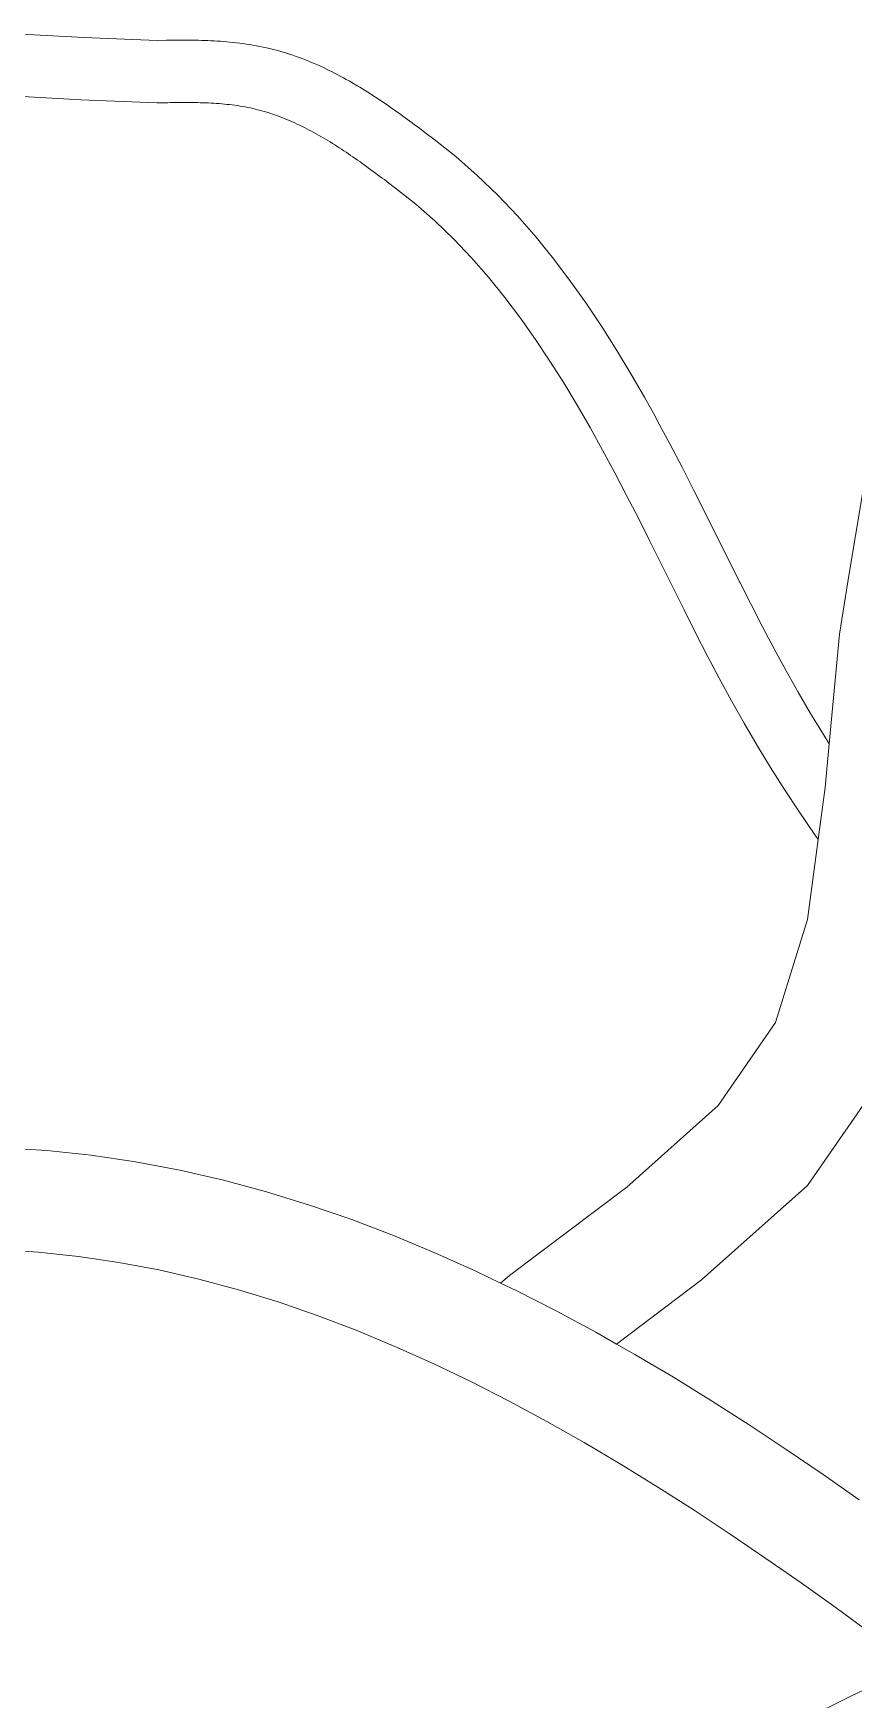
# Model space of a CAD drawing. Header units: millimetres. Extents: x 930469 to 1523124, y -120375 to 411163.
# Drawn here: x 1405069 to 1405812, y 138052 to 139561 of the extents above; entities that cross this region are included whole.
import ezdxf

# ---------------------------------------------------------------- set-up
doc = ezdxf.new("R2010")
doc.units = ezdxf.units.MM
for name, color, linetype, lineweight in [('A-NET THAY', 8, 'Continuous', 0), ('COT VACH', 8, 'Continuous', 0), ('xr', 8, 'Continuous', 0)]:
    doc.layers.add(name, color=color, linetype=linetype, lineweight=lineweight)

# ---------------------------------------------------------------- blocks, each defined once
blk = doc.blocks.new('zzz')
at = {"layer": 'xr', "ltscale": 3}
for p, q in [((1231234.1, 24622.6), (1231099, 24630.1)), ((1231367.3, 24617.1), (1231234.1, 24622.6)), ((1231367.3, 24617.1), (1231383.9, 24617.5)), ((1231389.1, 24617.5), (1231383.9, 24617.5)), ((1231394.2, 24617.6), (1231389.1, 24617.5)), ((1231399.4, 24617.7), (1231394.2, 24617.6)), ((1231404.6, 24617.7), (1231399.4, 24617.7)), ((1231409.9, 24617.8), (1231404.6, 24617.7)), ((1231415.2, 24617.8), (1231409.9, 24617.8)), ((1231420.6, 24617.8), (1231415.2, 24617.8)), ((1231425.9, 24617.8), (1231420.6, 24617.8)), ((1231431.4, 24617.7), (1231425.9, 24617.8)), ((1231436.8, 24617.7), (1231431.4, 24617.7)), ((1231442.3, 24617.6), (1231436.8, 24617.7)), ((1231447.8, 24617.4), (1231442.3, 24617.6)), ((1231447.8, 24617.4), (1231453.4, 24617.3)), ((1231459, 24617.1), (1231453.4, 24617.3)), ((1231464.6, 24616.8), (1231459, 24617.1)), ((1231470.3, 24616.6), (1231464.6, 24616.8)), ((1231476, 24616.2), (1231470.3, 24616.6)), ((1231481.7, 24615.9), (1231476, 24616.2)), ((1231487.5, 24615.4), (1231481.7, 24615.9)), ((1231493.3, 24615), (1231487.5, 24615.4)), ((1231499.1, 24614.4), (1231493.3, 24615)), ((1231505, 24613.8), (1231499.1, 24614.4)), ((1231510.9, 24613.2), (1231505, 24613.8)), ((1231516.8, 24612.5), (1231510.9, 24613.2)), ((1231522.8, 24611.7), (1231516.8, 24612.5)), ((1231528.7, 24610.8), (1231522.8, 24611.7)), ((1231534.8, 24609.9), (1231528.7, 24610.8)), ((1231540.8, 24608.9), (1231534.8, 24609.9)), ((1231546.9, 24607.8), (1231540.8, 24608.9)), ((1231553, 24606.6), (1231546.9, 24607.8)), ((1231559.1, 24605.4), (1231553, 24606.6)), ((1231565.3, 24604), (1231559.1, 24605.4)), ((1231571.4, 24602.6), (1231565.3, 24604)), ((1231577.5, 24601.1), (1231571.4, 24602.6)), ((1231583.5, 24599.5), (1231577.5, 24601.1)), ((1231589.5, 24597.8), (1231583.5, 24599.5)), ((1231595.4, 24596.1), (1231589.5, 24597.8)), ((1231601.3, 24594.3), (1231595.4, 24596.1)), ((1231607.1, 24592.4), (1231601.3, 24594.3)), ((1231612.9, 24590.4), (1231607.1, 24592.4)), ((1231618.7, 24588.4), (1231612.9, 24590.4)), ((1231624.4, 24586.4), (1231618.7, 24588.4)), ((1231630, 24584.3), (1231624.4, 24586.4)), ((1231635.7, 24582.1), (1231630, 24584.3)), ((1231641.2, 24579.9), (1231635.7, 24582.1)), ((1231646.8, 24577.6), (1231641.2, 24579.9)), ((1231652.2, 24575.3), (1231646.8, 24577.6)), ((1231657.7, 24572.9), (1231652.2, 24575.3)), ((1231663.1, 24570.5), (1231657.7, 24572.9)), ((1231668.4, 24568), (1231663.1, 24570.5)), ((1231673.7, 24565.5), (1231668.4, 24568)), ((1231679, 24562.9), (1231673.7, 24565.5)), ((1231684.2, 24560.3), (1231679, 24562.9)), ((1231684.2, 24560.3), (1231689.4, 24557.7)), ((1231694.6, 24555), (1231689.4, 24557.7)), ((1231699.7, 24552.3), (1231694.6, 24555)), ((1231704.7, 24549.6), (1231699.7, 24552.3)), ((1231709.8, 24546.8), (1231704.7, 24549.6)), ((1231714.8, 24544), (1231709.8, 24546.8)), ((1231719.7, 24541.2), (1231714.8, 24544)), ((1231724.6, 24538.3), (1231719.7, 24541.2)), ((1231727.1, 24536.9), (1231724.6, 24538.3)), ((1231729.5, 24535.4), (1231727.1, 24536.9)), ((1231734.4, 24532.5), (1231729.5, 24535.4)), ((1231739.2, 24529.6), (1231734.4, 24532.5)), ((1231229.1, 24509.8), (1231092, 24517.5)), ((1231229.1, 24509.8), (1231366.6, 24504.2)), ((1231381.4, 24504.5), (1231366.6, 24504.2)), ((1231381.4, 24504.5), (1231386.4, 24504.6)), ((1231386.4, 24504.6), (1231391.3, 24504.7)), ((1231391.3, 24504.7), (1231396.3, 24504.8)), ((1231396.3, 24504.8), (1231401.2, 24504.8)), ((1231401.2, 24504.8), (1231406.1, 24504.9)), ((1231406.1, 24504.9), (1231411.1, 24504.9)), ((1231411.1, 24504.9), (1231416, 24504.9)), ((1231416, 24504.9), (1231420.9, 24504.9)), ((1231420.9, 24504.9), (1231425.8, 24504.9)), ((1231425.8, 24504.9), (1231430.7, 24504.9)), ((1231430.7, 24504.9), (1231435.6, 24504.8)), ((1231435.6, 24504.8), (1231440.5, 24504.7)), ((1231440.5, 24504.7), (1231445.4, 24504.6)), ((1231445.4, 24504.6), (1231450.3, 24504.5)), ((1231450.3, 24504.5), (1231455.1, 24504.3)), ((1231455.1, 24504.3), (1231460, 24504.1)), ((1231460, 24504.1), (1231464.8, 24503.8)), ((1231464.8, 24503.8), (1231469.7, 24503.6)), ((1231469.7, 24503.6), (1231474.5, 24503.2)), ((1231474.5, 24503.2), (1231479.3, 24502.9)), ((1231479.3, 24502.9), (1231484.1, 24502.5)), ((1231484.1, 24502.5), (1231488.9, 24502.1)), ((1231488.9, 24502.1), (1231493.7, 24501.6)), ((1231493.7, 24501.6), (1231498.4, 24501.1)), ((1231744, 24526.6), (1231739.2, 24529.6)), ((1231748.7, 24523.6), (1231744, 24526.6)), ((1231753.4, 24520.6), (1231748.7, 24523.6)), ((1231758.1, 24517.6), (1231753.4, 24520.6)), ((1231762.8, 24514.6), (1231758.1, 24517.6)), ((1231767.4, 24511.5), (1231762.8, 24514.6)), ((1231772, 24508.5), (1231767.4, 24511.5)), ((1231776.6, 24505.4), (1231772, 24508.5)), ((1231781.1, 24502.3), (1231776.6, 24505.4)), ((1231785.6, 24499.2), (1231781.1, 24502.3)), ((1231498.4, 24501.1), (1231503.2, 24500.5)), ((1231503.2, 24500.5), (1231507.9, 24499.9)), ((1231507.9, 24499.9), (1231512.6, 24499.2)), ((1231512.6, 24499.2), (1231517.4, 24498.5)), ((1231517.4, 24498.5), (1231522, 24497.7)), ((1231522, 24497.7), (1231526.7, 24496.8)), ((1231526.7, 24496.8), (1231531.4, 24495.9)), ((1231531.4, 24495.9), (1231536, 24495)), ((1231536, 24495), (1231540.6, 24494)), ((1231540.6, 24494), (1231545.2, 24492.9)), ((1231545.2, 24492.9), (1231549.8, 24491.7)), ((1231549.8, 24491.7), (1231554.4, 24490.5)), ((1231554.4, 24490.5), (1231558.9, 24489.3)), ((1231558.9, 24489.3), (1231563.5, 24487.9)), ((1231563.5, 24487.9), (1231568, 24486.6)), ((1231568, 24486.6), (1231572.5, 24485.1)), ((1231572.5, 24485.1), (1231577, 24483.6)), ((1231577, 24483.6), (1231581.4, 24482.1)), ((1231581.4, 24482.1), (1231585.9, 24480.5)), ((1231585.9, 24480.5), (1231590.3, 24478.8)), ((1231590.3, 24478.8), (1231594.7, 24477.1)), ((1231594.7, 24477.1), (1231599.1, 24475.3)), ((1231599.1, 24475.3), (1231603.5, 24473.5)), ((1231607.9, 24471.7), (1231603.5, 24473.5)), ((1231607.9, 24471.7), (1231612.3, 24469.7)), ((1231790.1, 24496.1), (1231785.6, 24499.2)), ((1231794.6, 24493), (1231790.1, 24496.1)), ((1231799, 24489.9), (1231794.6, 24493)), ((1231803.4, 24486.7), (1231799, 24489.9)), ((1231807.8, 24483.6), (1231803.4, 24486.7)), ((1231812.2, 24480.4), (1231807.8, 24483.6)), ((1231816.5, 24477.3), (1231812.2, 24480.4)), ((1231820.8, 24474.1), (1231816.5, 24477.3)), ((1231825.1, 24471), (1231820.8, 24474.1)), ((1231612.3, 24469.7), (1231616.6, 24467.8)), ((1231616.6, 24467.8), (1231621, 24465.8)), ((1231621, 24465.8), (1231625.3, 24463.7)), ((1231625.3, 24463.7), (1231629.6, 24461.6)), ((1231629.6, 24461.6), (1231633.9, 24459.5)), ((1231633.9, 24459.5), (1231638.2, 24457.3)), ((1231638.2, 24457.3), (1231642.5, 24455.1)), ((1231642.5, 24455.1), (1231646.7, 24452.9)), ((1231646.7, 24452.9), (1231651, 24450.6)), ((1231651, 24450.6), (1231655.2, 24448.2)), ((1231655.2, 24448.2), (1231659.4, 24445.8)), ((1231659.4, 24445.8), (1231663.7, 24443.4)), ((1231663.7, 24443.4), (1231667.9, 24441)), ((1231667.9, 24441), (1231672.1, 24438.5)), ((1231829.4, 24467.8), (1231825.1, 24471)), ((1231833.6, 24464.7), (1231829.4, 24467.8)), ((1231837.9, 24461.6), (1231833.6, 24464.7)), ((1231842.1, 24458.4), (1231837.9, 24461.6)), ((1231846.3, 24455.3), (1231842.1, 24458.4)), ((1231846.3, 24455.3), (1231854.6, 24449)), ((1231868.6, 24438.4), (1231854.6, 24449)), ((1231672.1, 24438.5), (1231676.3, 24436)), ((1231676.3, 24436), (1231680.4, 24433.4)), ((1231680.4, 24433.4), (1231684.6, 24430.9)), ((1231684.6, 24430.9), (1231688.8, 24428.3)), ((1231688.8, 24428.3), (1231692.9, 24425.6)), ((1231692.9, 24425.6), (1231697.1, 24423)), ((1231697.1, 24423), (1231701.2, 24420.3)), ((1231701.2, 24420.3), (1231705.3, 24417.5)), ((1231705.3, 24417.5), (1231709.5, 24414.8)), ((1231709.5, 24414.8), (1231713.6, 24412)), ((1231713.6, 24412), (1231717.7, 24409.2)), ((1231908, 24407.2), (1231868.6, 24438.4)), ((1231717.7, 24409.2), (1231721.8, 24406.4)), ((1231721.8, 24406.4), (1231725.9, 24403.6)), ((1231725.9, 24403.6), (1231730, 24400.7)), ((1231730, 24400.7), (1231734.1, 24397.8)), ((1231734.1, 24397.8), (1231738.1, 24394.9)), ((1231738.1, 24394.9), (1231742.2, 24392)), ((1231742.2, 24392), (1231746.3, 24389.1)), ((1231746.3, 24389.1), (1231750.3, 24386.1)), ((1231750.3, 24386.1), (1231754.4, 24383.2)), ((1231754.4, 24383.2), (1231758.5, 24380.2)), ((1231947.1, 24372.9), (1231908, 24407.2)), ((1231758.5, 24380.2), (1231762.5, 24377.2)), ((1231762.5, 24377.2), (1231766.6, 24374.2)), ((1231766.6, 24374.2), (1231770.6, 24371.2)), ((1231770.6, 24371.2), (1231774.6, 24368.2)), ((1231774.6, 24368.2), (1231778.7, 24365.2)), ((1231778.7, 24365.2), (1231786.8, 24359.1)), ((1231799.7, 24349.3), (1231786.8, 24359.1)), ((1231984.4, 24336.9), (1231947.1, 24372.9)), ((1231836, 24320.6), (1231799.7, 24349.3)), ((1231870.8, 24290), (1231836, 24320.6)), ((1232019.8, 24299.6), (1231984.4, 24336.9)), ((1231904.3, 24257.7), (1231870.8, 24290)), ((1232019.8, 24299.6), (1232053.5, 24261)), ((1232073, 24236.9), (1232053.5, 24261)), ((1231936.4, 24223.8), (1231904.3, 24257.7)), ((1232085.6, 24221.3), (1232073, 24236.9)), ((1231936.4, 24223.8), (1231967.2, 24188.6)), ((1232116.2, 24180.8), (1232085.6, 24221.3)), ((1231996.8, 24152.1), (1231967.2, 24188.6)), ((1232145.4, 24139.7), (1232116.2, 24180.8)), ((1232025.2, 24114.5), (1231996.8, 24152.1)), ((1232145.4, 24139.7), (1232173.3, 24098)), ((1232052.4, 24076), (1232025.2, 24114.5)), ((1232199.9, 24056), (1232173.3, 24098)), ((1232078.7, 24036.8), (1232052.4, 24076)), ((1232225.3, 24013.8), (1232199.9, 24056)), ((1232078.7, 24036.8), (1232103.9, 23997)), ((1232128.1, 23956.8), (1232103.9, 23997)), ((1232249.7, 23971.5), (1232225.3, 24013.8)), ((1232269, 23936.9), (1232249.7, 23971.5)), ((1232151.5, 23916.3), (1232128.1, 23956.8)), ((1232273.2, 23929.2), (1232269, 23936.9)), ((1232295.9, 23886.9), (1232273.2, 23929.2)), ((1232174.1, 23875.5), (1232151.5, 23916.3)), ((1232174.1, 23875.5), (1232196.1, 23834.5)), ((1232318, 23844.7), (1232295.9, 23886.9)), ((1232339.5, 23802.6), (1232318, 23844.7)), ((1232217.6, 23793.3), (1232196.1, 23834.5)), ((1232651.2, 23836.9), (1232618.5, 23636.9)), ((1232238.8, 23752), (1232217.6, 23793.3)), ((1232360.5, 23760.7), (1232339.5, 23802.6)), ((1232259.6, 23710.6), (1232238.8, 23752)), ((1232422.3, 23636.9), (1232360.5, 23760.7)), ((1232321.6, 23586.2), (1232259.6, 23710.6)), ((1232422.5, 23636.5), (1232422.3, 23636.9)), ((1232443.1, 23595.7), (1232422.5, 23636.5)), ((1232618.5, 23636.9), (1232602.9, 23541.9)), ((1232342.5, 23544.8), (1232321.6, 23586.2)), ((1232463.8, 23555.3), (1232443.1, 23595.7)), ((1232363.7, 23503.6), (1232342.5, 23544.8)), ((1232463.8, 23555.3), (1232484.9, 23515.4)), ((1232602.9, 23541.9), (1232584.6, 23343.9)), ((1232506.3, 23475.9), (1232484.9, 23515.4)), ((1232385.3, 23462.5), (1232363.7, 23503.6)), ((1232528.2, 23437), (1232506.3, 23475.9)), ((1232385.3, 23462.5), (1232407.5, 23421.7)), ((1232430.4, 23381.1), (1232407.5, 23421.7)), ((1232550.8, 23398.5), (1232528.2, 23437)), ((1232574.1, 23360.3), (1232550.8, 23398.5)), ((1232454, 23340.8), (1232430.4, 23381.1)), ((1232584.6, 23343.9), (1232574.1, 23360.3)), ((1232478.4, 23300.8), (1232454, 23340.8)), ((1232584.6, 23343.9), (1232577.2, 23264.3)), ((1232503.7, 23261.2), (1232478.4, 23300.8)), ((1232577.2, 23264.3), (1232564.7, 23170.2)), ((1232503.7, 23261.2), (1232529.6, 23221.8)), ((1232556.1, 23182.6), (1232529.6, 23221.8)), ((1232564.7, 23170.2), (1232556.1, 23182.6)), ((1232564.7, 23170.2), (1232545.4, 23025.4)), ((1232545.4, 23025.4), (1232487.4, 22838.9)), ((1232383.2, 22688.5), (1232487.4, 22838.9)), ((1232682.6, 22742.6), (1232545, 22543.8)), ((1232383.2, 22688.5), (1232217.9, 22540.9)), ((1231167.1, 22607), (1231086.7, 22612.3)), ((1231247.7, 22598.5), (1231167.1, 22607)), ((1231328.2, 22586.8), (1231247.7, 22598.5)), ((1231328.2, 22586.8), (1231408.1, 22571.7)), ((1231487.2, 22553.4), (1231408.1, 22571.7)), ((1231565.4, 22532.3), (1231487.2, 22553.4)), ((1232217.9, 22540.9), (1232005.7, 22381)), ((1232353.5, 22373.1), (1232545, 22543.8)), ((1231642.9, 22508.4), (1231565.4, 22532.3)), ((1231719.6, 22482), (1231642.9, 22508.4)), ((1231719.6, 22482), (1231795.4, 22453.1)), ((1231870.3, 22422), (1231795.4, 22453.1)), ((1231151.6, 22423), (1231077.9, 22427.9)), ((1231224.9, 22415.3), (1231151.6, 22423)), ((1231944.3, 22388.7), (1231870.3, 22422)), ((1231297.9, 22404.6), (1231224.9, 22415.3)), ((1231370.5, 22390.9), (1231297.9, 22404.6)), ((1231442.8, 22374.3), (1231370.5, 22390.9)), ((1231442.8, 22374.3), (1231514.7, 22355)), ((1231989.1, 22367.2), (1231944.3, 22388.7)), ((1232005.7, 22381), (1231989.1, 22367.2)), ((1232017.6, 22353.6), (1231989.1, 22367.2)), ((1232353.5, 22373.1), (1232199.2, 22256.8)), ((1231586.1, 22332.9), (1231514.7, 22355)), ((1231657.1, 22308.4), (1231586.1, 22332.9)), ((1232090, 22316.6), (1232017.6, 22353.6)), ((1231727.6, 22281.6), (1231657.1, 22308.4)), ((1232161.6, 22278.1), (1232090, 22316.6)), ((1231797.7, 22252.5), (1231727.6, 22281.6)), ((1232199.2, 22256.8), (1232161.6, 22278.1)), ((1231867.4, 22221.3), (1231797.7, 22252.5)), ((1232232.3, 22238.1), (1232199.2, 22256.8)), ((1231867.4, 22221.3), (1231936.5, 22188.1)), ((1232232.3, 22238.1), (1232302.2, 22196.7)), ((1232005.1, 22153.2), (1231936.5, 22188.1)), ((1232371.3, 22154.1), (1232302.2, 22196.7)), ((1232073.2, 22116.5), (1232005.1, 22153.2)), ((1232439.5, 22110.5), (1232371.3, 22154.1)), ((1232140.7, 22078.3), (1232073.2, 22116.5)), ((1232506.8, 22065.9), (1232439.5, 22110.5)), ((1232207.7, 22038.7), (1232140.7, 22078.3)), ((1232573.4, 22020.6), (1232506.8, 22065.9)), ((1232274.1, 21997.8), (1232207.7, 22038.7)), ((1232339.9, 21955.7), (1232274.1, 21997.8)), ((1232639, 21974.7), (1232573.4, 22020.6)), ((1232405.2, 21912.7), (1232339.9, 21955.7)), ((1232405.2, 21912.7), (1232469.7, 21868.7)), ((1232533.6, 21824.1), (1232469.7, 21868.7)), ((1232596.9, 21778.8), (1232533.6, 21824.1)), ((1232659.5, 21733), (1232596.9, 21778.8))]:
    blk.add_line(p, q, dxfattribs=at)
blk = doc.blocks.new('frefegthmm')
at = {"layer": 'A-NET THAY', "ltscale": 3}
blk.add_circle((1591960.1, 518898.5), 2000, dxfattribs=at)
at = {"layer": 'A-NET THAY', "xscale": 0.5, "yscale": 0.5, "zscale": 0.5, "rotation": 90}
blk.add_blockref('zzz', (1600967.1, -98281), dxfattribs=at)

msp = doc.modelspace()

# ---------------------------------------------------------------- block references
at = {"layer": 'COT VACH', "rotation": 269.9999999999985}
msp.add_blockref('frefegthmm', (887778.3, 1728213.1), dxfattribs=at)

doc.saveas('drawing.dxf')
